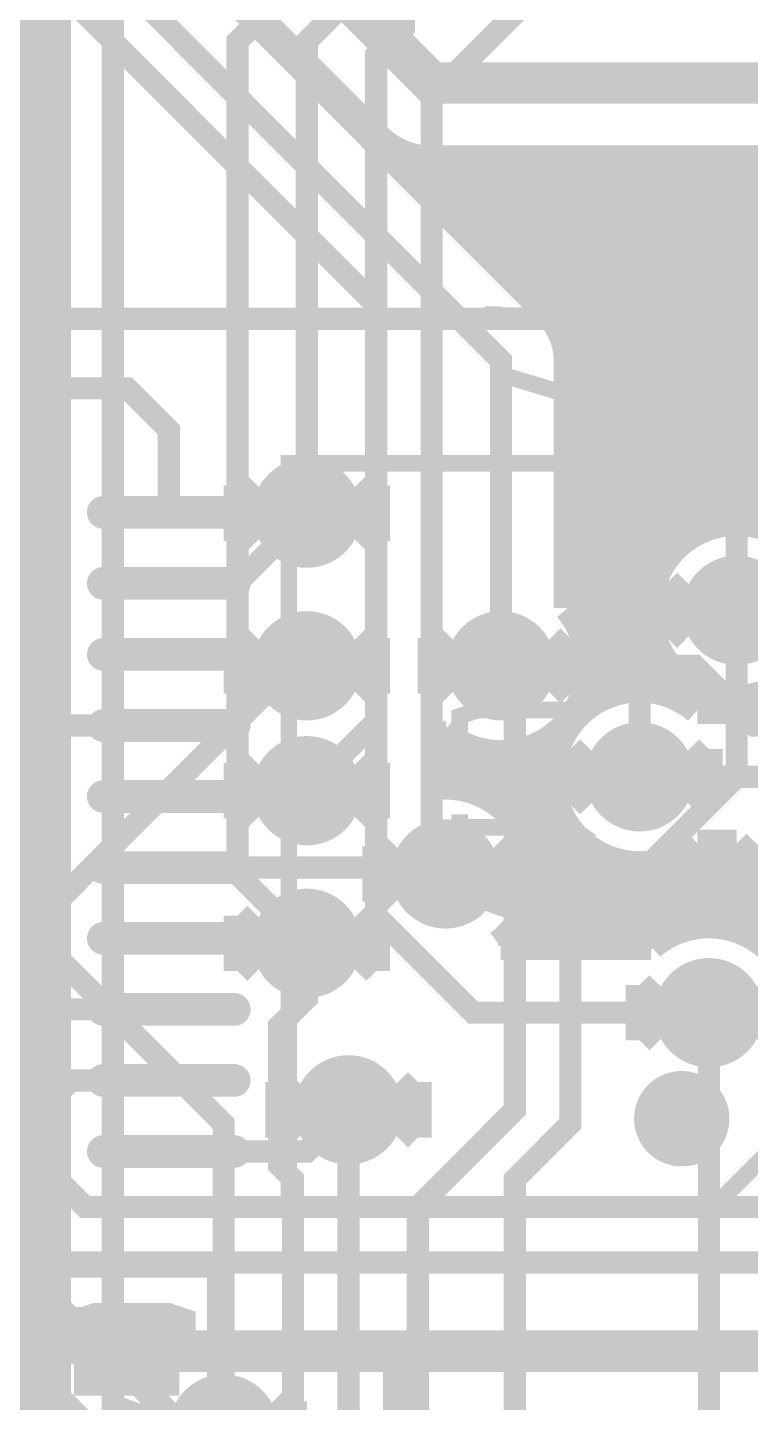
# Model space of a CAD drawing. Extents: x -10 to 131, y -93 to 209.
# Drawn here: x 114.03 to 120.65, y 16.12 to 28.7 of the extents above; entities that cross this region are included whole.
import ezdxf

# ---------------------------------------------------------------- set-up
doc = ezdxf.new("R2010")
doc.units = 0
doc.header["$MEASUREMENT"] = 0
doc.layers.get('0').update_dxf_attribs({"linetype": 'CONTINUOUS'})
for name, color, linetype in [('22-303-0_AST', 7, 'CONTINUOUS'), ('22-303-0_BOT', 2, 'CONTINUOUS'), ('22-303-0_DRD', 6, 'CONTINUOUS'), ('22-303-0_DRL', 1, 'CONTINUOUS'), ('22-303-0_GND', 3, 'CONTINUOUS'), ('22-303-0_IN1', 10, 'CONTINUOUS'), ('22-303-0_SMT', 9, 'CONTINUOUS'), ('22-303-0_SPT', 11, 'CONTINUOUS'), ('22-303-0_SST', 8, 'CONTINUOUS'), ('22-303-0_TOP', 15, 'CONTINUOUS'), ('THRUHOLE_TAP', 2, 'CONTINUOUS')]:
    doc.layers.add(name, color=color, linetype=linetype)

# ---------------------------------------------------------------- blocks, each defined once
blk = doc.blocks.new('OBLONG_60')
at = {"const_width": 0.29972}
blk.add_lwpolyline([(0.59944, 0), (-0.59944, 0)], dxfattribs=at)
at = {"const_width": 0.14986}
for points in [[(-0.67437, 0, 1), (-0.52451, 0, 1)], [(0.52451, 0, 1), (0.67437, 0, 1)]]:
    blk.add_lwpolyline(points, format="xyb", close=True, dxfattribs=at)
blk = doc.blocks.new('ROUND_70')
at = {"const_width": 0.29972}
blk.add_lwpolyline([(-0.14986, 0, 1), (0.14986, 0, 1)], format="xyb", close=True, dxfattribs=at)
blk = doc.blocks.new('ROUND_116')
at = {"const_width": 0.10033}
blk.add_lwpolyline([(-0.050164, 0, 1), (0.050164, 0, 1)], format="xyb", close=True, dxfattribs=at)
blk = doc.blocks.new('ROUND_117')
at = {"const_width": 0.10033}
blk.add_lwpolyline([(-0.050164, 0, 1), (0.050164, 0, 1)], format="xyb", close=True, dxfattribs=at)
blk = doc.blocks.new('ROUND_98')
at = {"const_width": 0.50038}
blk.add_lwpolyline([(-0.25019, 0, 1), (0.25019, 0, 1)], format="xyb", close=True, dxfattribs=at)
blk = doc.blocks.new('ROUND_100')
at = {"const_width": 0.50038}
blk.add_lwpolyline([(-0.25019, 0, 1), (0.25019, 0, 1)], format="xyb", close=True, dxfattribs=at)
blk = doc.blocks.new('RECTANGLE_3')
blk.add_solid([(0.4826, 0.4064), (0.4826, -0.4064), (-0.4826, 0.4064), (-0.4826, -0.4064)])
blk = doc.blocks.new('ROUND_108')
at = {"const_width": 0.10033}
blk.add_lwpolyline([(-0.050164, 0, 1), (0.050164, 0, 1)], format="xyb", close=True, dxfattribs=at)

msp = doc.modelspace()

# ---------------------------------------------------------------- linework, layer by layer
at = {"layer": '22-303-0_AST', "const_width": 0.1524}
for points in [[(120.3198, 17.91462), (120.82018, 18.415), (120.82018, 24.7142), (116.4209, 24.7142), (116.4209, 17.91462), (120.3198, 17.91462)], [(119.00154, 21.9837), (118.15318, 21.9837), (117.98554, 22.04212), (117.98554, 22.39772), (118.15318, 22.45614), (119.00154, 22.45614)], [(117.98554, 21.26234), (117.98554, 21.5011)], [(117.98554, 21.38172), (119.00154, 21.38172), (118.83136, 21.5011)], [(117.98554, 20.77974), (119.00154, 20.42414), (119.00154, 20.89912)], [(119.89816, 19.05254), (119.89816, 18.37436)], [(120.03532, 19.0754), (120.03532, 18.35404)], [(119.761, 18.96618), (119.761, 18.46326)], [(120.23344, 19.00428), (119.80672, 19.00428)], [(120.17248, 19.03984), (120.17248, 18.38706)], [(120.30964, 18.92808), (120.30964, 18.50136)], [(120.3452, 18.86712), (119.69242, 18.86712)], [(120.38076, 18.72996), (119.6594, 18.72996)], [(120.3579, 18.5928), (119.67972, 18.5928)], [(120.27154, 18.45564), (119.76862, 18.45564)], [(114.1095, 17.3355), (114.1095, 14.4145), (115.7478, 14.4145), (115.7478, 17.3355), (114.1095, 17.3355)], [(114.6429, 16.47952), (114.47526, 16.53794), (114.47526, 16.89354), (114.6429, 16.95196), (115.32108, 16.95196), (115.49126, 16.89354), (115.49126, 16.53794), (115.32108, 16.47952)], [(114.81308, 15.64132), (114.81308, 16.11376), (115.49126, 15.87754), (115.49126, 15.75816), (114.47526, 15.75816)]]:
    msp.add_lwpolyline(points, dxfattribs=at)
for points in [[(120.02008, 19.0754, 0.4142136), (119.6594, 18.71472)], [(120.38076, 18.71472, 0.4142136), (120.02008, 19.0754)], [(119.6594, 18.71472, 0.4142136), (120.02008, 18.35404)], [(120.02008, 18.35404, 0.4142136), (120.38076, 18.71472)]]:
    msp.add_lwpolyline(points, format="xyb", dxfattribs=at)
at = {"layer": '22-303-0_BOT'}
for points, const_width in [([(115.951, 48.133), (115.697, 48.387), (112.649, 48.387), (111.887, 47.625), (111.887, 32.893), (110.871, 31.877), (110.871, 24.892), (110.236, 24.257), (110.236, 20.828), (110.871, 20.193), (114.3, 20.193), (114.3, 20.701), (116.459, 22.86), (116.586, 22.86)], 0.2032), ([(112.141, 22.733), (114.046, 24.638), (114.046, 28.702), (112.141, 30.607), (112.141, 32.512), (112.649, 33.02), (112.649, 36.957), (115.697, 40.005), (115.697, 44.704), (113.665, 46.736), (113.665, 47.752)], 0.2032), ([(120.269, 19.685), (118.11, 19.685), (117.221, 20.574), (117.221, 26.162), (112.649, 30.734), (112.649, 32.385), (113.157, 32.893), (113.157, 36.83), (116.205, 39.878), (116.205, 44.958), (115.189, 45.974), (115.189, 47.625)], 0.2032), ([(117.475, 37.592), (113.665, 33.782), (113.665, 32.766), (113.157, 32.258), (113.157, 30.861), (118.364, 25.654), (118.364, 22.86)], 0.2032), ([(113.792, 31.623), (113.792, 31.496), (115.062, 30.226), (115.697, 30.226), (117.729, 28.194), (125.984, 28.194), (127, 29.21)], 0.381), ([(115.35156, 29.5275), (118.78818, 26.09088)], 0.254), ([(115.40744, 29.5275), (117.22862, 27.70632)], 0.254), ([(116.1796, 28.75534), (116.1796, 28.69946)], 0.254), ([(116.30914, 28.6258), (116.25326, 28.6258)], 0.254), ([(116.4082, 28.52674), (116.4082, 28.47086)], 0.254), ([(116.53774, 28.3972), (116.48186, 28.3972)], 0.254), ([(116.6368, 28.29814), (116.6368, 28.24226)], 0.254), ([(116.76634, 28.1686), (116.71046, 28.1686)], 0.254), ([(116.8654, 28.06954), (116.8654, 28.01366)], 0.254), ([(116.99494, 27.94), (116.93906, 27.94)], 0.254), ([(117.094, 27.84094), (117.094, 27.78506)], 0.254), ([(117.22354, 27.7114), (117.16766, 27.7114)], 0.254), ([(117.3226, 27.62504), (117.3226, 27.55646)], 0.254), ([(127.0254, 27.4828), (117.39626, 27.4828)], 0.254), ([(117.5512, 27.51836), (117.5512, 27.32786)], 0.254), ([(125.984, 27.4955), (117.729, 27.4955)], 0.254), ([(117.7798, 27.4955), (117.7798, 27.09926)], 0.254), ([(118.0084, 27.4955), (118.0084, 26.87066)], 0.254), ([(118.237, 27.4955), (118.237, 26.64206)], 0.254), ([(118.4656, 27.4955), (118.4656, 26.41346)], 0.254), ([(118.6942, 27.4955), (118.6942, 26.18486)], 0.254), ([(118.9228, 27.4955), (118.9228, 25.89784)], 0.254), ([(119.1514, 27.4955), (119.1514, 23.04034)], 0.254), ([(119.38, 27.4955), (119.38, 22.61108)], 0.254), ([(119.6086, 27.4955), (119.6086, 22.65172)], 0.254), ([(119.8372, 27.4955), (119.8372, 23.79472)], 0.254), ([(120.0658, 27.4955), (120.0658, 24.03348)], 0.254), ([(120.2944, 27.4955), (120.2944, 24.1427)], 0.254), ([(120.523, 27.4955), (120.523, 24.17572)], 0.254), ([(120.7516, 27.4955), (120.7516, 24.1427)], 0.254), ([(127.0254, 27.2542), (117.62486, 27.2542)], 0.254), ([(127.0254, 27.0256), (117.85346, 27.0256)], 0.254), ([(123.80976, 26.797), (118.08206, 26.797)], 0.254), ([(123.47194, 26.5684), (118.31066, 26.5684)], 0.254), ([(123.3297, 26.3398), (118.53926, 26.3398)], 0.254), ([(123.27382, 26.1112), (118.76786, 26.1112)], 0.254), ([(123.28652, 25.8826), (118.92788, 25.8826)], 0.254), ([(118.9736, 25.654), (118.9736, 23.38832)], 0.254), ([(123.36526, 25.654), (118.9736, 25.654)], 0.254), ([(123.54814, 25.4254), (118.9736, 25.4254)], 0.254), ([(127.0254, 25.1968), (118.9736, 25.1968)], 0.254), ([(123.69546, 24.9682), (118.9736, 24.9682)], 0.254), ([(123.4313, 24.7396), (118.9736, 24.7396)], 0.254), ([(123.31192, 24.511), (118.9736, 24.511)], 0.254), ([(123.27128, 24.2824), (118.9736, 24.2824)], 0.254), ([(120.09628, 24.0538), (118.9736, 24.0538)], 0.254), ([(119.85752, 23.8252), (118.9736, 23.8252)], 0.254), ([(119.7483, 23.5966), (118.9736, 23.5966)], 0.254), ([(119.71528, 23.368), (118.99138, 23.368)], 0.254), ([(119.7483, 23.1394), (119.12092, 23.1394)], 0.254), ([(119.85752, 22.9108), (119.16918, 22.9108)], 0.254), ([(119.8372, 22.94128), (119.8372, 22.62632)], 0.254), ([(116.586, 22.86), (116.459, 22.86), (114.3, 20.701), (114.3, 20.193), (115.824, 18.669), (115.824, 15.875)], 0.2032), ([(120.09628, 22.6822), (119.1514, 22.6822)], 0.254), ([(119.1514, 22.67966), (119.1514, 22.4917)], 0.254), ([(120.0658, 22.70252), (120.0658, 22.52726)], 0.254), ([(120.2944, 22.5933), (120.2944, 22.4536)], 0.254), ([(120.523, 22.56028), (120.523, 22.4536)], 0.254), ([(120.7516, 22.5933), (120.7516, 22.4536)], 0.254), ([(119.10314, 22.4536), (119.0625, 22.4536)], 0.254), ([(120.777, 22.4536), (120.16232, 22.4536)], 0.254), ([(123.04014, 22.4536), (120.777, 22.4536)], 0.254), ([(118.9228, 22.2758), (118.9228, 22.22754)], 0.254), ([(117.8306, 22.25294), (117.8306, 21.76272)], 0.254), ([(117.86362, 22.225), (117.8306, 22.225)], 0.254), ([(118.92026, 22.225), (118.86184, 22.225)], 0.254), ([(118.0084, 22.13356), (118.0084, 21.74748)], 0.254), ([(118.237, 22.06244), (118.237, 21.6662)], 0.254), ([(118.4656, 22.05736), (118.4656, 21.48332)], 0.254), ([(118.6942, 22.1234), (118.6942, 20.2946)], 0.254), ([(118.84152, 21.9964), (117.8306, 21.9964)], 0.254), ([(101.346, 18.542), (106.807, 18.542), (107.823, 19.558), (111.76, 19.558), (115.189, 16.129), (115.189, 15.621), (115.697, 15.113), (115.697, 12.827), (118.491, 10.033), (118.491, 7.747), (119.761, 6.477), (121.158, 6.477), (123.19, 8.509), (123.19, 19.431), (120.777, 21.844), (119.761, 21.844), (119.634, 21.717), (119.634, 21.844)], 0.2032), ([(118.82882, 21.7678), (117.8306, 21.7678)], 0.254), ([(117.856, 21.76272), (117.83061, 21.76232)], 0.254), ([(118.8847, 21.5392), (118.41226, 21.5392)], 0.254), ([(118.9228, 21.46046), (118.9228, 20.2946)], 0.254), ([(119.02694, 21.3106), (118.5799, 21.3106)], 0.254), ([(119.1514, 21.1963), (119.1514, 20.2946)], 0.254), ([(120.0658, 21.16074), (120.0658, 20.46732)], 0.254), ([(120.523, 21.2344), (120.16232, 21.2344)], 0.254), ([(120.2944, 21.2344), (120.2944, 20.49272)], 0.254), ([(120.523, 21.2344), (120.523, 20.45208)], 0.254), ([(120.523, 21.2344), (122.5804, 19.177)], 0.254), ([(119.36476, 21.082), (118.65356, 21.082)], 0.254), ([(119.38, 21.07692), (119.38, 20.2946)], 0.254), ([(119.6086, 21.03628), (119.6086, 20.2946)], 0.254), ([(119.8372, 21.06168), (119.8372, 20.36826)], 0.254), ([(120.6754, 21.082), (119.9007, 21.082)], 0.254), ([(120.7516, 21.0058), (120.7516, 20.3327)], 0.254), ([(120.904, 20.8534), (118.6561, 20.8534)], 0.254), ([(121.1326, 20.6248), (118.5926, 20.6248)], 0.254), ([(119.88546, 20.3962), (118.43766, 20.3962)], 0.254), ([(118.4656, 20.42414), (118.4656, 20.2946)], 0.254), ([(121.3612, 20.3962), (120.65254, 20.3962)], 0.254), ([(116.332, 13.335), (116.332, 13.462), (116.459, 13.589), (116.459, 18.161), (116.332, 18.288), (116.332, 19.56308), (116.586, 19.81708), (116.586, 20.32)], 0.2032), ([(119.73814, 20.2946), (118.36146, 20.2946)], 0.254), ([(120.269, 7.62), (120.269, 19.685)], 0.2032), ([(111.506, 18.9484), (114.5794, 15.875)], 0.254), ([(113.9444, 16.51), (113.44656, 16.51)], 0.254), ([(114.173, 16.2814), (113.3729, 16.2814)], 0.254), ([(114.1222, 16.3322), (114.1222, 15.01648)], 0.254), ([(114.4016, 16.0528), (113.20526, 16.0528)], 0.254), ([(114.3508, 16.1036), (114.3508, 14.77772)], 0.254)]:
    msp.add_lwpolyline(points, dxfattribs=dict(at, const_width=const_width))
at = {"layer": '22-303-0_BOT', "const_width": 0.254}
for points in [[(117.2337, 27.6987, 0.1989124), (117.729, 27.49354)], [(117.2337, 27.6987, 0.1989124), (117.729, 27.49354)], [(118.9736, 25.654, 0.1989124), (118.79505, 26.08505)], [(118.9736, 25.654, 0.1989124), (118.79505, 26.08505)], [(120.523, 24.17572, 0.4142136), (119.71528, 23.368)], [(120.523, 24.17572, 0.4142136), (119.71528, 23.368)], [(121.33072, 23.368, 0.4142136), (120.523, 24.17572)], [(121.33072, 23.368, 0.4142136), (120.523, 24.17572)], [(119.17172, 22.86, 0.1804438), (118.97438, 23.389)], [(119.17172, 22.86, 0.1804438), (118.97438, 23.389)], [(119.71528, 23.368, 0.4142136), (120.523, 22.56028)], [(119.71528, 23.368, 0.4142136), (120.523, 22.56028)], [(120.523, 22.56028, 0.4142136), (121.33072, 23.368)], [(120.523, 22.56028, 0.4142136), (121.33072, 23.368)], [(118.364, 22.05228, 0.4142136), (119.17172, 22.86)], [(118.364, 22.05228, 0.4142136), (119.17172, 22.86)], [(119.634, 22.65172, 0.4142136), (118.82628, 21.844)], [(120.16232, 22.4536, 0.1804437), (119.634, 22.65068)], [(121.2088, 22.2758, 0.1989124), (120.777, 22.45466)], [(121.2088, 22.2758, 0.1989124), (120.777, 22.45466)], [(117.8306, 22.25294, 0.1822019), (118.364, 22.05189)], [(117.8306, 22.25294, 0.1822019), (118.364, 22.05189)], [(118.82628, 21.844, 0.4142136), (119.634, 21.03628)], [(118.66372, 20.955, 0.4142136), (117.856, 21.76272)], [(119.634, 21.03628, 0.1804434), (120.163, 21.23361)], [(118.34368, 20.31238, 0.2345726), (118.66272, 20.955)], [(120.269, 20.49272, 0.1810574), (119.73855, 20.29413)], [(120.269, 20.49272, 0.1810574), (119.73855, 20.29413)], [(121.07672, 19.685, 0.4142136), (120.269, 20.49272)], [(121.07672, 19.685, 0.4142136), (120.269, 20.49272)]]:
    msp.add_lwpolyline(points, format="xyb", dxfattribs=at)
at = {"layer": '22-303-0_DRD', "const_width": 0.254}
for points in [[(115.951, 24.003), (116.586, 24.638)], [(116.586, 24.638), (117.221, 24.003)], [(115.951, 24.511), (115.951, 24.003)], [(116.586, 23.876), (115.951, 24.511)], [(117.221, 24.511), (116.586, 23.876)], [(117.221, 24.003), (117.221, 24.511)], [(119.888, 23.114), (120.523, 23.749)], [(119.888, 23.114), (120.523, 23.749)], [(120.523, 23.749), (121.158, 23.114)], [(120.523, 23.749), (121.158, 23.114)], [(119.888, 23.622), (119.888, 23.114)], [(120.523, 22.987), (119.888, 23.622)], [(119.888, 23.622), (119.888, 23.114)], [(120.523, 22.987), (119.888, 23.622)], [(121.158, 23.622), (120.523, 22.987)], [(121.158, 23.622), (120.523, 22.987)], [(115.951, 22.606), (116.586, 23.241)], [(115.951, 22.606), (116.586, 23.241)], [(116.586, 23.241), (117.221, 22.606)], [(116.586, 23.241), (117.221, 22.606)], [(117.729, 22.606), (118.364, 23.241)], [(117.729, 22.606), (118.364, 23.241)], [(118.364, 23.241), (118.999, 22.606)], [(118.364, 23.241), (118.999, 22.606)], [(115.951, 23.114), (115.951, 22.606)], [(116.586, 22.479), (115.951, 23.114)], [(115.951, 23.114), (115.951, 22.606)], [(116.586, 22.479), (115.951, 23.114)], [(117.221, 23.114), (116.586, 22.479)], [(117.221, 23.114), (116.586, 22.479)], [(117.221, 22.606), (117.221, 23.114)], [(117.221, 22.606), (117.221, 23.114)], [(117.729, 23.114), (117.729, 22.606)], [(118.364, 22.479), (117.729, 23.114)], [(117.729, 23.114), (117.729, 22.606)], [(118.364, 22.479), (117.729, 23.114)], [(118.999, 23.114), (118.364, 22.479)], [(118.999, 23.114), (118.364, 22.479)], [(118.999, 22.606), (118.999, 23.114)], [(118.999, 22.606), (118.999, 23.114)], [(118.999, 21.59), (119.634, 22.225)], [(119.634, 22.225), (120.269, 21.59)], [(115.951, 21.463), (116.586, 22.098)], [(116.586, 22.098), (117.221, 21.463)], [(118.999, 22.098), (118.999, 21.59)], [(119.634, 21.463), (118.999, 22.098)], [(120.269, 22.098), (119.634, 21.463)], [(120.269, 21.59), (120.269, 22.098)], [(115.951, 21.971), (115.951, 21.463)], [(116.586, 21.336), (115.951, 21.971)], [(117.221, 21.971), (116.586, 21.336)], [(117.221, 21.463), (117.221, 21.971)], [(117.221, 20.701), (117.856, 21.336)], [(117.856, 21.336), (118.491, 20.701)], [(117.221, 21.209), (117.221, 20.701)], [(117.856, 20.574), (117.221, 21.209)], [(118.491, 21.209), (117.856, 20.574)], [(118.491, 20.701), (118.491, 21.209)], [(115.951, 20.066), (116.586, 20.701)], [(115.951, 20.066), (116.586, 20.701)], [(116.586, 20.701), (117.221, 20.066)], [(116.586, 20.701), (117.221, 20.066)], [(115.951, 20.574), (115.951, 20.066)], [(116.586, 19.939), (115.951, 20.574)], [(115.951, 20.574), (115.951, 20.066)], [(116.586, 19.939), (115.951, 20.574)], [(117.221, 20.574), (116.586, 19.939)], [(117.221, 20.574), (116.586, 19.939)], [(117.221, 20.066), (117.221, 20.574)], [(117.221, 20.066), (117.221, 20.574)], [(119.634, 19.431), (120.269, 20.066)], [(119.634, 19.431), (120.269, 20.066)], [(120.269, 20.066), (120.904, 19.431)], [(120.269, 20.066), (120.904, 19.431)], [(119.634, 19.939), (119.634, 19.431)], [(120.269, 19.304), (119.634, 19.939)], [(119.634, 19.939), (119.634, 19.431)], [(120.269, 19.304), (119.634, 19.939)], [(120.904, 19.939), (120.269, 19.304)], [(120.904, 19.939), (120.269, 19.304)], [(116.332, 18.542), (116.967, 19.177)], [(116.967, 19.177), (117.602, 18.542)], [(116.332, 19.05), (116.332, 18.542)], [(116.967, 18.415), (116.332, 19.05)], [(117.602, 19.05), (116.967, 18.415)], [(117.602, 18.542), (117.602, 19.05)], [(115.189, 15.621), (115.824, 16.256)], [(115.824, 16.256), (116.459, 15.621)], [(115.189, 16.129), (115.189, 15.621)], [(115.824, 15.494), (115.189, 16.129)], [(116.459, 16.129), (115.824, 15.494)], [(116.459, 15.621), (116.459, 16.129)]]:
    msp.add_lwpolyline(points, dxfattribs=at)
at = {"layer": '22-303-0_IN1'}
for points, const_width in [([(115.189, 99.06), (115.189, 93.726), (114.808, 93.345), (114.808, 89.154), (114.681, 89.027), (114.681, 87.884), (114.808, 87.757), (114.808, 76.2), (114.3, 75.692), (114.3, 74.93), (115.062, 74.168), (115.062, 58.801), (114.3, 58.039), (114.3, 46.228), (116.332, 44.196), (116.332, 28.956), (115.951, 28.575), (115.951, 20.955), (116.586, 20.32)], 0.2032), ([(120.523, 23.368), (120.523, 26.289), (121.793, 27.559), (121.793, 40.132), (121.031, 40.894), (121.031, 54.102), (120.904, 54.229), (120.904, 67.564), (121.92, 68.58), (121.92, 81.788), (121.412, 82.296), (121.412, 91.821), (120.269, 92.964), (120.015, 92.964), (119.507, 92.456), (119.507, 91.567)], 0.2032), ([(115.57, 11.176), (115.57, 15.113), (114.808, 15.875), (114.808, 38.1), (115.824, 39.116), (115.824, 44.069), (112.395, 47.498), (112.395, 53.975), (113.03, 54.61), (113.03, 58.039), (114.046, 59.055), (114.046, 73.152), (113.03, 74.168), (113.03, 80.391), (112.395, 81.026), (112.395, 88.265)], 0.2032), ([(119.634, 21.844), (119.634, 26.162), (121.285, 27.813), (121.285, 37.211), (119.888, 38.608)], 0.2032), ([(116.586, 24.257), (116.586, 28.575), (116.84, 28.829), (116.84, 36.068), (117.475, 36.703)], 0.2032), ([(120.396, 36.576), (120.777, 36.195), (120.777, 31.115), (117.729, 28.067), (117.729, 21.082), (117.856, 20.955)], 0.2032), ([(113.665, 14.351), (113.665, 14.605), (113.792, 14.732), (113.792, 31.623), (113.792, 35.687)], 1.27), ([(116.586, 21.717), (117.221, 22.352), (117.221, 28.448), (117.475, 28.702), (117.475, 29.464)], 0.2032), ([(118.491, -8.128), (118.491, 18.161), (118.999, 18.669), (118.999, 20.32), (120.523, 21.844), (120.523, 23.368)], 0.2032), ([(116.586, -8.763), (116.586, -8.128), (117.602, -7.112), (117.602, 17.907), (118.491, 18.796), (118.491, 22.606), (118.364, 22.733), (118.364, 22.86)], 0.2032), ([(116.205, 8.255), (116.967, 9.017), (116.967, 18.796)], 0.2032)]:
    msp.add_lwpolyline(points, dxfattribs=dict(at, const_width=const_width))
at = {"layer": '22-303-0_SST', "const_width": 0.1524}
for points in [[(119.14124, 26.5811), (118.43512, 26.5811), (118.29542, 26.62428), (118.29542, 26.87828), (118.43512, 26.91892), (119.14124, 26.91892)], [(118.29542, 25.97912), (118.29542, 26.1493)], [(118.29542, 26.06548), (119.14124, 26.06548), (119.00154, 26.1493)], [(118.29542, 25.54732), (119.14124, 25.29332), (119.14124, 25.63368)], [(120.3198, 17.91462), (120.82018, 18.415), (120.82018, 24.7142), (116.4209, 24.7142), (116.4209, 17.91462), (120.3198, 17.91462)], [(119.89816, 19.05254), (119.89816, 18.37436)], [(120.03532, 19.0754), (120.03532, 18.35404)], [(119.761, 18.96618), (119.761, 18.46326)], [(120.23344, 19.00428), (119.80672, 19.00428)], [(120.17248, 19.03984), (120.17248, 18.38706)], [(120.30964, 18.92808), (120.30964, 18.50136)], [(120.3452, 18.86712), (119.69242, 18.86712)], [(120.38076, 18.72996), (119.6594, 18.72996)], [(120.3579, 18.5928), (119.67972, 18.5928)], [(120.27154, 18.45564), (119.76862, 18.45564)], [(114.1095, 17.3355), (114.1095, 14.4145), (115.7478, 14.4145), (115.7478, 17.3355), (114.1095, 17.3355)]]:
    msp.add_lwpolyline(points, dxfattribs=at)
for points in [[(120.02008, 19.0754, 0.4142136), (119.6594, 18.71472)], [(120.38076, 18.71472, 0.4142136), (120.02008, 19.0754)], [(119.6594, 18.71472, 0.4142136), (120.02008, 18.35404)], [(120.02008, 18.35404, 0.4142136), (120.38076, 18.71472)]]:
    msp.add_lwpolyline(points, format="xyb", dxfattribs=at)
at = {"layer": '22-303-0_TOP'}
for points, const_width in [([(124.079, 26.035), (111.379, 26.035), (110.109, 24.765), (106.03992, 24.765), (105.78592, 24.511), (105.283, 24.511)], 0.2032), ([(111.633, 25.4), (114.94008, 25.4), (115.32108, 25.019), (115.32108, 24.26462)], 0.2032), ([(115.32108, 23.61438), (115.94338, 23.61438), (116.586, 24.257)], 0.2032), ([(120.523, 23.368), (120.92686, 22.96414), (121.92, 22.96414)], 0.2032), ([(121.92, 22.96414), (120.92686, 22.96414), (120.523, 23.368)], 0.2032), ([(116.586, 22.86), (116.586, 22.96414), (115.32108, 22.96414)], 0.2032), ([(115.32108, 22.96414), (116.586, 22.96414), (116.586, 22.86)], 0.2032), ([(94.107, 22.606), (94.107, 22.733), (94.234, 22.86), (112.014, 22.86), (112.141, 22.733), (112.5601, 22.3139), (115.32108, 22.3139)], 0.2032), ([(118.364, 22.86), (120.142, 22.86), (120.6881, 22.3139), (121.92, 22.3139)], 0.2032), ([(118.364, 22.86), (120.142, 22.86), (120.6881, 22.3139), (121.92, 22.3139)], 0.2032), ([(115.32108, 22.3139), (112.5601, 22.3139), (112.141, 22.733)], 0.2032), ([(115.32108, 21.66366), (116.53266, 21.66366), (116.586, 21.717)], 0.2032), ([(117.856, 20.955), (117.856, 21.01342), (115.32108, 21.01342)], 0.2032), ([(121.92, 20.36572), (125.01372, 20.36572), (125.222, 20.574), (127.508, 20.574), (128.778, 19.304), (128.778, 17.907), (128.27, 17.399), (113.411, 17.399), (112.649, 18.161), (110.617, 18.161), (109.728, 17.272), (108.585, 17.272), (107.95, 17.907), (95.631, 17.907), (95.504, 17.78), (95.631, 17.78)], 0.2032), ([(116.586, 20.32), (116.586, 20.36572), (115.32108, 20.36572)], 0.2032), ([(116.586, 20.32), (116.586, 20.36572), (115.32108, 20.36572)], 0.2032), ([(109.982, 18.669), (113.12652, 18.669), (114.173, 19.71548), (115.32108, 19.71548)], 0.2032), ([(115.32108, 19.71548), (114.173, 19.71548), (113.12652, 18.669), (109.982, 18.669)], 0.2032), ([(120.269, 19.685), (120.36552, 19.685), (120.396, 19.71548), (121.92, 19.71548)], 0.2032), ([(121.92, 19.71548), (120.396, 19.71548), (120.36552, 19.685), (120.269, 19.685)], 0.2032), ([(124.841, 18.034), (124.714, 17.907), (114.554, 17.907), (114.173, 18.288), (114.173, 18.81124), (114.427, 19.06524), (115.32108, 19.06524)], 0.2032), ([(116.967, 18.796), (116.586, 18.415), (115.32108, 18.415)], 0.2032), ([(115.824, 15.875), (114.3, 15.875), (112.903, 17.272), (111.76, 17.272), (110.744, 16.256), (108.331, 16.256), (107.696, 16.891), (97.155, 16.891), (96.901, 16.637), (84.328, 16.637), (83.947, 16.256)], 0.2032), ([(117.475, 8.3312), (117.475, 16.5862), (115.1382, 16.5862), (114.935, 16.5862)], 0.381), ([(114.935, 16.5862), (115.1382, 16.5862)], 0.381), ([(122.047, 16.51), (122.047, 16.5862), (117.475, 16.5862), (117.475, 8.3312)], 0.381), ([(115.1382, 16.5862), (115.062, 16.51), (115.0112, 16.51), (114.935, 16.5862)], 0.2032)]:
    msp.add_lwpolyline(points, dxfattribs=dict(at, const_width=const_width))

# ---------------------------------------------------------------- block references
at = {"layer": '22-303-0_AST'}
for p in [(115.32108, 24.26462), (115.32108, 23.61438), (115.32108, 22.96414), (115.32108, 22.3139), (115.32108, 21.66366), (115.32108, 21.01342), (115.32108, 20.36572), (115.32108, 19.71548), (115.32108, 19.06524), (115.32108, 18.415)]:
    msp.add_blockref('OBLONG_60', p, dxfattribs=at)
at = {"layer": '22-303-0_BOT'}
for p in [(116.586, 24.257), (120.523, 23.368), (116.586, 22.86), (118.364, 22.86), (119.634, 21.844), (116.586, 21.717), (117.856, 20.955), (116.586, 20.32), (120.269, 19.685), (116.967, 18.796), (115.824, 15.875)]:
    msp.add_blockref('ROUND_70', p, dxfattribs=at)
at = {"layer": '22-303-0_DRL'}
for name, p in [('ROUND_116', (116.586, 24.257)), ('ROUND_117', (120.523, 23.368)), ('ROUND_117', (116.586, 22.86)), ('ROUND_117', (118.364, 22.86)), ('ROUND_117', (119.634, 21.844)), ('ROUND_117', (116.586, 21.717)), ('ROUND_116', (117.856, 20.955)), ('ROUND_117', (116.586, 20.32)), ('ROUND_117', (120.269, 19.685)), ('ROUND_117', (116.967, 18.796))]:
    msp.add_blockref(name, p, dxfattribs=at)
at = {"layer": '22-303-0_GND'}
for name, p in [('ROUND_98', (116.586, 24.257)), ('ROUND_100', (120.523, 23.368)), ('ROUND_100', (116.586, 22.86)), ('ROUND_100', (118.364, 22.86)), ('ROUND_100', (119.634, 21.844)), ('ROUND_100', (116.586, 21.717)), ('ROUND_98', (117.856, 20.955)), ('ROUND_100', (116.586, 20.32)), ('ROUND_100', (120.269, 19.685)), ('ROUND_100', (116.967, 18.796)), ('ROUND_100', (115.824, 15.875))]:
    msp.add_blockref(name, p, dxfattribs=at)
at = {"layer": '22-303-0_IN1'}
for p in [(116.586, 24.257), (120.523, 23.368), (116.586, 22.86), (118.364, 22.86), (119.634, 21.844), (116.586, 21.717), (117.856, 20.955), (116.586, 20.32), (120.269, 19.685), (116.967, 18.796), (115.824, 15.875)]:
    msp.add_blockref('ROUND_70', p, dxfattribs=at)
at = {"layer": '22-303-0_SMT'}
for name, p in [('OBLONG_60', (115.32108, 24.26462)), ('OBLONG_60', (115.32108, 23.61438)), ('OBLONG_60', (115.32108, 22.96414)), ('OBLONG_60', (115.32108, 22.3139)), ('OBLONG_60', (115.32108, 21.66366)), ('OBLONG_60', (115.32108, 21.01342)), ('OBLONG_60', (115.32108, 20.36572)), ('OBLONG_60', (115.32108, 19.71548)), ('OBLONG_60', (115.32108, 19.06524)), ('OBLONG_60', (115.32108, 18.415)), ('RECTANGLE_3', (114.935, 16.5862))]:
    msp.add_blockref(name, p, dxfattribs=at)
at = {"layer": '22-303-0_SPT'}
for name, p in [('OBLONG_60', (115.32108, 24.26462)), ('OBLONG_60', (115.32108, 23.61438)), ('OBLONG_60', (115.32108, 22.96414)), ('OBLONG_60', (115.32108, 22.3139)), ('OBLONG_60', (115.32108, 21.66366)), ('OBLONG_60', (115.32108, 21.01342)), ('OBLONG_60', (115.32108, 20.36572)), ('OBLONG_60', (115.32108, 19.71548)), ('OBLONG_60', (115.32108, 19.06524)), ('OBLONG_60', (115.32108, 18.415)), ('RECTANGLE_3', (114.935, 16.5862))]:
    msp.add_blockref(name, p, dxfattribs=at)
at = {"layer": '22-303-0_TOP'}
for name, p in [('ROUND_70', (116.586, 24.257)), ('OBLONG_60', (115.32108, 24.26462)), ('OBLONG_60', (115.32108, 23.61438)), ('ROUND_70', (120.523, 23.368)), ('ROUND_70', (116.586, 22.86)), ('ROUND_70', (118.364, 22.86)), ('OBLONG_60', (115.32108, 22.96414)), ('OBLONG_60', (115.32108, 22.3139)), ('ROUND_70', (119.634, 21.844)), ('ROUND_70', (116.586, 21.717)), ('OBLONG_60', (115.32108, 21.66366)), ('OBLONG_60', (115.32108, 21.01342)), ('ROUND_70', (117.856, 20.955)), ('OBLONG_60', (115.32108, 20.36572)), ('ROUND_70', (116.586, 20.32)), ('ROUND_70', (120.269, 19.685)), ('OBLONG_60', (115.32108, 19.71548)), ('OBLONG_60', (115.32108, 19.06524)), ('ROUND_70', (116.967, 18.796)), ('OBLONG_60', (115.32108, 18.415)), ('RECTANGLE_3', (114.935, 16.5862)), ('ROUND_70', (115.824, 15.875))]:
    msp.add_blockref(name, p, dxfattribs=at)
at = {"layer": 'THRUHOLE_TAP'}
for p in [(116.586, 24.257), (120.523, 23.368), (116.586, 22.86), (118.364, 22.86), (119.634, 21.844), (116.586, 21.717), (117.856, 20.955), (116.586, 20.32), (120.269, 19.685), (116.967, 18.796)]:
    msp.add_blockref('ROUND_108', p, dxfattribs=at)

doc.saveas('drawing.dxf')
